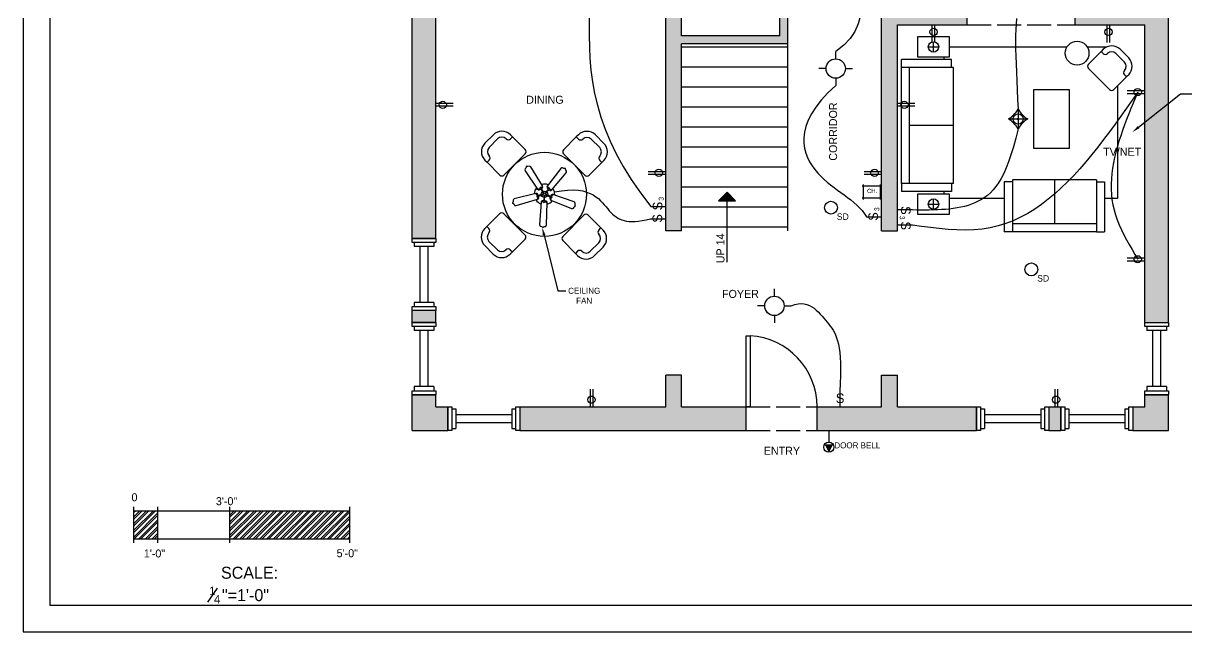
# Model space of a CAD drawing. Extents: x 4717 to 7702, y 2182 to 2878.
# Drawn here: x 6784 to 7365, y 2182 to 2486 of the extents above; entities that cross this region are included whole.
import ezdxf

# ---------------------------------------------------------------- set-up
doc = ezdxf.new("R2010")
doc.units = 0
doc.linetypes.add('ACAD_ISO02W100', pattern=[15, 12, -3])
doc.layers.get('0').update_dxf_attribs({"linetype": 'CONTINUOUS'})
for name, color, linetype in [('APPLIANCE', 252, 'CONTINUOUS'), ('DOOR_AND_WINDOW', 251, 'CONTINUOUS'), ('ELECTRICAL', 251, 'CONTINUOUS'), ('FIXTURE', 252, 'CONTINUOUS'), ('FIXTURES', 251, 'CONTINUOUS'), ('HATCH', 8, 'CONTINUOUS'), ('HIDDEN', 7, 'ACAD_ISO02W100'), ('TEXT', 7, 'CONTINUOUS'), ('TEXT_AND_DIM', 7, 'CONTINUOUS'), ('WALL', 7, 'CONTINUOUS')]:
    doc.layers.add(name, color=color, linetype=linetype)

# ---------------------------------------------------------------- blocks, each defined once
blk = doc.blocks.new('*U83')
at = {"layer": 'HATCH', "color": 9, "linetype": 'CONTINUOUS'}
for points in [[(6978.33, 2378.88), (6978.33, 2641.33), (6990.14, 2378.88)], [(6990.14, 2378.88), (6978.33, 2641.33), (6990.14, 2641.33)], [(6990.14, 2629.52), (6990.14, 2641.33), (6995.49, 2629.52)], [(6995.49, 2629.52), (6990.14, 2641.33), (6995.49, 2641.33)], [(7031.49, 2629.52), (7031.49, 2641.33), (7032.14, 2629.52)], [(7032.14, 2629.52), (7031.49, 2641.33), (7032.14, 2641.33)], [(7032.14, 2629.52), (7032.14, 2641.33), (7037.49, 2629.52)], [(7037.49, 2629.52), (7032.14, 2641.33), (7037.49, 2641.33)], [(7073.49, 2629.52), (7073.49, 2641.33), (7105.1, 2629.52)], [(7105.1, 2629.52), (7073.49, 2641.33), (7105.1, 2641.33)], [(7105.1, 2580.96), (7105.1, 2641.33), (7112.98, 2580.96)], [(7112.98, 2580.96), (7105.1, 2641.33), (7112.98, 2641.33)], [(7112.98, 2629.52), (7112.98, 2641.33), (7145.26, 2629.52)], [(7145.26, 2629.52), (7112.98, 2641.33), (7145.26, 2641.33)], [(7145.26, 2629.52), (7145.26, 2641.33), (7153.55, 2629.52)], [(7153.55, 2629.52), (7145.26, 2641.33), (7153.55, 2641.33)], [(7188.98, 2629.52), (7188.98, 2641.33), (7212.98, 2629.52)], [(7212.98, 2629.52), (7188.98, 2641.33), (7212.98, 2641.33)], [(7212.98, 2612.82), (7212.98, 2641.33), (7220.85, 2612.82)], [(7220.85, 2612.82), (7212.98, 2641.33), (7220.85, 2641.33)], [(7220.85, 2629.52), (7220.85, 2641.33), (7243.66, 2629.52)], [(7243.66, 2629.52), (7220.85, 2641.33), (7243.66, 2641.33)], [(7279.66, 2629.52), (7279.66, 2641.33), (7285.66, 2629.52)], [(7285.66, 2629.52), (7279.66, 2641.33), (7285.66, 2641.33)], [(7321.66, 2629.52), (7321.66, 2641.33), (7338.47, 2629.52)], [(7338.47, 2629.52), (7321.66, 2641.33), (7338.47, 2641.33)], [(7338.47, 2629.52), (7338.47, 2641.33), (7344.47, 2629.52)], [(7344.47, 2629.52), (7338.47, 2641.33), (7344.47, 2641.33)], [(7344.47, 2606.71), (7344.47, 2641.33), (7356.29, 2606.71)], [(7356.29, 2606.71), (7344.47, 2641.33), (7356.29, 2641.33)], [(7344.47, 2564.71), (7344.47, 2570.71), (7356.29, 2564.71)], [(7356.29, 2564.71), (7344.47, 2570.71), (7356.29, 2570.71)], [(7212.98, 2382.67), (7212.98, 2558.82), (7220.85, 2382.67)], [(7220.85, 2382.67), (7212.98, 2558.82), (7220.85, 2558.82)], [(7105.1, 2382.67), (7105.1, 2549.47), (7112.98, 2382.67)], [(7112.98, 2382.67), (7105.1, 2549.47), (7112.98, 2549.47)], [(7112.98, 2541.47), (7112.98, 2545.47), (7145.26, 2541.47)], [(7145.26, 2541.47), (7112.98, 2545.47), (7145.26, 2545.47)], [(7145.26, 2541.47), (7145.26, 2545.47), (7153.55, 2541.47)], [(7153.55, 2541.47), (7145.26, 2545.47), (7153.55, 2545.47)], [(7153.55, 2541.47), (7153.55, 2545.47), (7162.13, 2541.47)], [(7162.13, 2541.47), (7153.55, 2545.47), (7162.13, 2545.47)], [(7162.13, 2537.47), (7162.13, 2545.47), (7166.13, 2537.47)], [(7166.13, 2537.47), (7162.13, 2545.47), (7166.13, 2545.47)], [(7344.47, 2336.88), (7344.47, 2528.71), (7356.29, 2336.88)], [(7356.29, 2336.88), (7344.47, 2528.71), (7356.29, 2528.71)], [(7162.13, 2476.18), (7162.13, 2505.97), (7166.13, 2476.18)], [(7166.13, 2476.18), (7162.13, 2505.97), (7166.13, 2505.97)], [(7220.85, 2485.54), (7220.85, 2493.42), (7243.66, 2485.54)], [(7243.66, 2485.54), (7220.85, 2493.42), (7243.66, 2493.42)], [(7243.66, 2485.54), (7243.66, 2493.42), (7255.7, 2485.54)], [(7255.7, 2485.54), (7243.66, 2493.42), (7255.7, 2493.42)], [(7309.63, 2485.54), (7309.63, 2493.42), (7321.66, 2485.54)], [(7321.66, 2485.54), (7309.63, 2493.42), (7321.66, 2493.42)], [(7321.66, 2485.54), (7321.66, 2493.42), (7338.47, 2485.54)], [(7338.47, 2485.54), (7321.66, 2493.42), (7338.47, 2493.42)], [(7338.47, 2485.54), (7338.47, 2493.42), (7344.47, 2485.54)], [(7344.47, 2485.54), (7338.47, 2493.42), (7344.47, 2493.42)], [(7112.98, 2476.18), (7112.98, 2480.18), (7145.26, 2476.18)], [(7145.26, 2476.18), (7112.98, 2480.18), (7145.26, 2480.18)], [(7145.26, 2476.18), (7145.26, 2480.18), (7153.55, 2476.18)], [(7153.55, 2476.18), (7145.26, 2480.18), (7153.55, 2480.18)], [(7153.55, 2476.18), (7153.55, 2480.18), (7162.13, 2476.18)], [(7162.13, 2476.18), (7153.55, 2480.18), (7162.13, 2480.18)], [(6978.33, 2336.88), (6978.33, 2342.88), (6990.14, 2336.88)], [(6990.14, 2336.88), (6978.33, 2342.88), (6990.14, 2342.88)], [(7105.1, 2283.07), (7105.1, 2310.63), (7112.98, 2283.07)], [(7112.98, 2283.07), (7105.1, 2310.63), (7112.98, 2310.63)], [(7212.98, 2283.07), (7212.98, 2310.63), (7220.85, 2283.07)], [(7220.85, 2283.07), (7212.98, 2310.63), (7220.85, 2310.63)], [(6978.33, 2283.07), (6978.33, 2300.88), (6990.14, 2283.07)], [(6990.14, 2283.07), (6978.33, 2300.88), (6990.14, 2300.88)], [(7344.47, 2283.07), (7344.47, 2300.88), (7356.29, 2283.07)], [(7356.29, 2283.07), (7344.47, 2300.88), (7356.29, 2300.88)], [(6990.14, 2283.07), (6990.14, 2294.88), (6995.49, 2283.07)], [(6995.49, 2283.07), (6990.14, 2294.88), (6995.49, 2294.88)], [(6995.49, 2283.07), (6995.49, 2294.88), (6996.14, 2283.07)], [(6996.14, 2283.07), (6995.49, 2294.88), (6996.14, 2294.88)], [(7032.14, 2283.07), (7032.14, 2294.88), (7037.49, 2283.07)], [(7037.49, 2283.07), (7032.14, 2294.88), (7037.49, 2294.88)], [(7037.49, 2283.07), (7037.49, 2294.88), (7073.49, 2283.07)], [(7073.49, 2283.07), (7037.49, 2294.88), (7073.49, 2294.88)], [(7073.49, 2283.07), (7073.49, 2294.88), (7105.1, 2283.07)], [(7105.1, 2283.07), (7073.49, 2294.88), (7105.1, 2294.88)], [(7112.98, 2283.07), (7112.98, 2294.88), (7145.26, 2283.07)], [(7145.26, 2283.07), (7112.98, 2294.88), (7145.26, 2294.88)], [(7180.7, 2283.07), (7180.7, 2294.88), (7188.98, 2283.07)], [(7188.98, 2283.07), (7180.7, 2294.88), (7188.98, 2294.88)], [(7188.98, 2283.07), (7188.98, 2294.88), (7212.98, 2283.07)], [(7212.98, 2283.07), (7188.98, 2294.88), (7212.98, 2294.88)], [(7220.85, 2283.07), (7220.85, 2294.88), (7243.66, 2283.07)], [(7243.66, 2283.07), (7220.85, 2294.88), (7243.66, 2294.88)], [(7243.66, 2283.07), (7243.66, 2294.88), (7255.7, 2283.07)], [(7255.7, 2283.07), (7243.66, 2294.88), (7255.7, 2294.88)], [(7255.7, 2283.07), (7255.7, 2294.88), (7260.47, 2283.07)], [(7260.47, 2283.07), (7255.7, 2294.88), (7260.47, 2294.88)], [(7296.47, 2283.07), (7296.47, 2294.88), (7302.47, 2283.07)], [(7302.47, 2283.07), (7296.47, 2294.88), (7302.47, 2294.88)], [(7338.47, 2283.07), (7338.47, 2294.88), (7344.47, 2283.07)], [(7344.47, 2283.07), (7338.47, 2294.88), (7344.47, 2294.88)]]:
    blk.add_solid(points, dxfattribs=at)
blk = doc.blocks.new('*X88')
at = {"layer": 'HATCH', "linetype": 'CONTINUOUS'}
for p, q in [((6839.26, 2239.89), (6842.27, 2242.91)), ((6839.26, 2236.52), (6845.64, 2242.91)), ((6839.26, 2233.15), (6849.01, 2242.91)), ((6839.26, 2242.13), (6840.03, 2242.91)), ((6839.26, 2238.77), (6843.4, 2242.91)), ((6839.26, 2235.4), (6846.77, 2242.91)), ((6839.26, 2232.03), (6850.13, 2242.91)), ((6839.26, 2229.79), (6851.26, 2241.79)), ((6839.44, 2228.84), (6851.26, 2240.66)), ((6887.26, 2240.74), (6889.42, 2242.91)), ((6887.26, 2237.37), (6892.79, 2242.91)), ((6887.26, 2234.01), (6896.16, 2242.91)), ((6887.26, 2230.64), (6899.52, 2242.91)), ((6887.26, 2239.62), (6890.54, 2242.91)), ((6887.26, 2236.25), (6893.91, 2242.91)), ((6887.26, 2232.88), (6897.28, 2242.91)), ((6887.26, 2229.52), (6900.65, 2242.91)), ((6888.83, 2228.84), (6902.89, 2242.91)), ((6889.95, 2228.84), (6904.01, 2242.91)), ((6892.2, 2228.84), (6906.26, 2242.91)), ((6893.32, 2228.84), (6907.38, 2242.91)), ((6895.56, 2228.84), (6909.63, 2242.91)), ((6896.69, 2228.84), (6910.75, 2242.91)), ((6898.93, 2228.84), (6912.99, 2242.91)), ((6900.05, 2228.84), (6914.12, 2242.91)), ((6902.3, 2228.84), (6916.36, 2242.91)), ((6903.42, 2228.84), (6917.48, 2242.91)), ((6905.67, 2228.84), (6919.73, 2242.91)), ((6906.79, 2228.84), (6920.85, 2242.91)), ((6909.03, 2228.84), (6923.1, 2242.91)), ((6910.16, 2228.84), (6924.22, 2242.91)), ((6912.4, 2228.84), (6926.46, 2242.91)), ((6913.52, 2228.84), (6927.59, 2242.91)), ((6915.77, 2228.84), (6929.83, 2242.91)), ((6916.89, 2228.84), (6930.95, 2242.91)), ((6919.14, 2228.84), (6933.2, 2242.91)), ((6920.26, 2228.84), (6934.32, 2242.91)), ((6922.5, 2228.84), (6936.57, 2242.91)), ((6923.63, 2228.84), (6937.69, 2242.91)), ((6925.87, 2228.84), (6939.94, 2242.91)), ((6926.99, 2228.84), (6941.06, 2242.91)), ((6929.24, 2228.84), (6943.3, 2242.91)), ((6930.36, 2228.84), (6944.43, 2242.91)), ((6932.61, 2228.84), (6946.67, 2242.91)), ((6933.73, 2228.84), (6947.26, 2242.37)), ((6935.97, 2228.84), (6947.26, 2240.13)), ((6937.1, 2228.84), (6947.26, 2239)), ((6841.68, 2228.84), (6851.26, 2238.42)), ((6842.8, 2228.84), (6851.26, 2237.3)), ((6845.05, 2228.84), (6851.26, 2235.05)), ((6846.17, 2228.84), (6851.26, 2233.93)), ((6939.34, 2228.84), (6947.26, 2236.76)), ((6940.46, 2228.84), (6947.26, 2235.64)), ((6942.71, 2228.84), (6947.26, 2233.39)), ((6848.42, 2228.84), (6851.26, 2231.68)), ((6849.54, 2228.84), (6851.26, 2230.56)), ((6943.83, 2228.84), (6947.26, 2232.27)), ((6946.08, 2228.84), (6947.26, 2230.02)), ((6947.2, 2228.84), (6947.26, 2228.9))]:
    blk.add_line(p, q, dxfattribs=at)
blk = doc.blocks.new('*X89')
at = {"layer": 'TEXT_AND_DIM', "linetype": 'CONTINUOUS'}
blk.add_line((6876.18, 2197.31), (6881, 2204.19), dxfattribs=at)
for s, height, p in [('SCALE:', 6, (6882.8, 2208.95)), ('1', 4.2, (6876.89, 2200.75)), ('"=1\'-0"', 6, (6883.29, 2197.75)), ('4', 4.2, (6879.29, 2196.55))]:
    blk.add_text(s, height=height, dxfattribs=at).set_placement(p)
blk = doc.blocks.new('*U90')
at = {"layer": 'TEXT_AND_DIM', "linetype": 'CONTINUOUS'}
for points in [[(7135.72, 2397.72), (7131.42, 2397.72), (7135.72, 2402.02)], [(7135.72, 2397.72), (7135.72, 2402.02), (7140.02, 2397.72)]]:
    blk.add_solid(points, dxfattribs=at)
blk = doc.blocks.new('*U92')
at = {"layer": 'TEXT', "linetype": 'CONTINUOUS'}
for points in [[(7186.6, 2272.71), (7184.97, 2275.84), (7186.6, 2275.84)], [(7186.6, 2272.71), (7186.6, 2275.84), (7188.22, 2275.84)]]:
    blk.add_solid(points, dxfattribs=at)
blk = doc.blocks.new('*X139')
at = {"layer": 'TEXT_AND_DIM', "linetype": 'CONTINUOUS'}
for s, p in [('ELEVATE OUTLET', (7369.17, 2449.73)), ('4\'-6"', (7382.17, 2444.15))]:
    blk.add_text(s, height=3, dxfattribs=at).set_placement(p)
blk = doc.blocks.new('*X93')
at = {"layer": 'TEXT_AND_DIM', "linetype": 'BYBLOCK'}
for p, q in [((7341.35, 2434.45), (7362.33, 2451.21)), ((7362.33, 2451.21), (7370.33, 2451.21))]:
    blk.add_line(p, q, dxfattribs=at)
at = {"layer": 'TEXT_AND_DIM'}
blk.add_solid([(7341.77, 2433.93), (7338.23, 2431.96), (7340.94, 2434.97)], dxfattribs=at)
blk.add_blockref('*X139', (0, 0), dxfattribs=at)
blk = doc.blocks.new('*X141')
at = {"layer": 'TEXT_AND_DIM', "linetype": 'CONTINUOUS'}
for s, p in [('CEILING', (7056.31, 2351.26)), ('FAN', (7060.31, 2346.26))]:
    blk.add_text(s, height=3, dxfattribs=at).set_placement(p)
blk = doc.blocks.new('*X97')
at = {"layer": 'TEXT_AND_DIM', "linetype": 'BYBLOCK'}
for p, q in [((7044.3, 2380.52), (7051.23, 2352.74)), ((7051.23, 2352.74), (7055.23, 2352.74))]:
    blk.add_line(p, q, dxfattribs=at)
at = {"layer": 'TEXT_AND_DIM'}
blk.add_solid([(7043.66, 2380.36), (7043.34, 2384.41), (7044.95, 2380.69)], dxfattribs=at)
blk.add_blockref('*X141', (0, 0), dxfattribs=at)

msp = doc.modelspace()

# ---------------------------------------------------------------- linework, layer by layer
for p, q in [((6783.991, 2794.246), (6783.991, 2182.491)), ((6797.29, 2780.947), (6797.29, 2195.79)), ((6797.29, 2195.79), (7688.325, 2195.79)), ((6783.991, 2182.491), (7701.624, 2182.491))]:
    msp.add_line(p, q)
at = {"layer": 'APPLIANCE'}
for p, q in [((7190.033, 2468.59), (7190.033, 2472.196)), ((7185.188, 2463.745), (7181.582, 2463.745)), ((7194.878, 2463.745), (7198.485, 2463.745)), ((7190.033, 2458.9), (7190.033, 2455.294)), ((7159.392, 2350.07), (7159.392, 2353.676)), ((7154.547, 2345.225), (7150.941, 2345.225)), ((7164.237, 2345.225), (7167.843, 2345.225)), ((7159.392, 2340.38), (7159.392, 2336.774))]:
    msp.add_line(p, q, dxfattribs=at)
for radius in [2.542, 0.354]:
    msp.add_circle((7281.17, 2438.566), radius, dxfattribs=at)
at = {"layer": 'DOOR_AND_WINDOW'}
for p, q in [((6978.333, 2378.878), (6990.144, 2378.878)), ((6978.333, 2376.878), (6978.333, 2378.878)), ((6990.144, 2378.878), (6990.144, 2376.878)), ((6990.144, 2376.878), (6978.333, 2376.878)), ((6979.333, 2376.878), (6979.333, 2374.878)), ((6989.144, 2374.878), (6979.333, 2374.878)), ((6982.238, 2374.878), (6982.238, 2346.878)), ((6986.238, 2374.878), (6986.238, 2346.878)), ((6989.144, 2376.878), (6989.144, 2374.878)), ((6978.333, 2344.878), (6990.144, 2344.878)), ((6978.333, 2342.878), (6978.333, 2344.878)), ((6979.333, 2346.878), (6979.333, 2344.878)), ((6989.144, 2346.878), (6979.333, 2346.878)), ((6989.144, 2346.878), (6989.144, 2344.878)), ((6990.144, 2344.878), (6990.144, 2342.878)), ((6990.144, 2342.878), (6978.333, 2342.878)), ((6978.333, 2336.878), (6990.144, 2336.878)), ((6978.333, 2334.878), (6978.333, 2336.878)), ((6990.144, 2334.878), (6978.333, 2334.878)), ((6979.333, 2334.878), (6979.333, 2332.878)), ((6989.144, 2332.878), (6979.333, 2332.878)), ((6982.238, 2332.878), (6982.238, 2304.878)), ((6986.238, 2332.878), (6986.238, 2304.878)), ((6989.144, 2334.878), (6989.144, 2332.878)), ((6990.144, 2336.878), (6990.144, 2334.878)), ((7344.475, 2336.878), (7356.286, 2336.878)), ((7344.475, 2334.878), (7344.475, 2336.878)), ((7356.286, 2334.878), (7344.475, 2334.878)), ((7345.475, 2334.878), (7345.475, 2332.878)), ((7355.286, 2332.878), (7345.475, 2332.878)), ((7348.38, 2332.878), (7348.38, 2304.878)), ((7352.38, 2332.878), (7352.38, 2304.878)), ((7355.286, 2334.878), (7355.286, 2332.878)), ((7356.286, 2336.878), (7356.286, 2334.878)), ((7145.262, 2294.878), (7145.262, 2330.311)), ((7145.262, 2330.311), (7147.262, 2330.311)), ((7147.262, 2330.311), (7147.262, 2294.878)), ((6978.333, 2302.878), (6990.144, 2302.878)), ((6978.333, 2300.878), (6978.333, 2302.878)), ((6979.333, 2304.878), (6979.333, 2302.878)), ((6989.144, 2304.878), (6979.333, 2304.878)), ((6989.144, 2304.878), (6989.144, 2302.878)), ((6990.144, 2302.878), (6990.144, 2300.878)), ((7344.475, 2302.878), (7356.286, 2302.878)), ((7344.475, 2300.878), (7344.475, 2302.878)), ((7345.475, 2304.878), (7345.475, 2302.878)), ((7355.286, 2304.878), (7345.475, 2304.878)), ((7355.286, 2304.878), (7355.286, 2302.878)), ((7356.286, 2302.878), (7356.286, 2300.878)), ((6990.144, 2300.878), (6978.333, 2300.878)), ((7356.286, 2300.878), (7344.475, 2300.878)), ((6996.144, 2283.067), (6996.144, 2294.878)), ((6996.144, 2294.878), (6998.144, 2294.878)), ((6998.144, 2294.878), (6998.144, 2283.067)), ((6998.144, 2293.878), (7000.144, 2293.878)), ((7000.144, 2293.878), (7000.144, 2284.067)), ((7028.144, 2293.878), (7030.144, 2293.878)), ((7028.144, 2293.878), (7028.144, 2284.067)), ((7030.144, 2283.067), (7030.144, 2294.878)), ((7030.144, 2294.878), (7032.144, 2294.878)), ((7032.144, 2294.878), (7032.144, 2283.067)), ((7147.262, 2294.878), (7145.262, 2294.878)), ((7260.475, 2283.067), (7260.475, 2294.878)), ((7260.475, 2294.878), (7262.475, 2294.878)), ((7262.475, 2294.878), (7262.475, 2283.067)), ((7262.475, 2293.878), (7264.475, 2293.878)), ((7264.475, 2293.878), (7264.475, 2284.067)), ((7292.475, 2293.878), (7294.475, 2293.878)), ((7292.475, 2293.878), (7292.475, 2284.067)), ((7294.475, 2283.067), (7294.475, 2294.878)), ((7294.475, 2294.878), (7296.475, 2294.878)), ((7296.475, 2294.878), (7296.475, 2283.067)), ((7302.475, 2283.067), (7302.475, 2294.878)), ((7302.475, 2294.878), (7304.475, 2294.878)), ((7304.475, 2294.878), (7304.475, 2283.067)), ((7304.475, 2293.878), (7306.475, 2293.878)), ((7306.475, 2293.878), (7306.475, 2284.067)), ((7334.475, 2293.878), (7336.475, 2293.878)), ((7334.475, 2293.878), (7334.475, 2284.067)), ((7336.475, 2283.067), (7336.475, 2294.878)), ((7336.475, 2294.878), (7338.475, 2294.878)), ((7338.475, 2294.878), (7338.475, 2283.067)), ((7000.144, 2290.973), (7028.144, 2290.973)), ((7000.144, 2286.973), (7028.144, 2286.973)), ((7264.475, 2290.973), (7292.475, 2290.973)), ((7264.475, 2286.973), (7292.475, 2286.973)), ((7306.475, 2290.973), (7334.475, 2290.973)), ((7306.475, 2286.973), (7334.475, 2286.973)), ((6998.144, 2283.067), (6996.144, 2283.067)), ((6998.144, 2284.067), (7000.144, 2284.067)), ((7028.144, 2284.067), (7030.144, 2284.067)), ((7032.144, 2283.067), (7030.144, 2283.067)), ((7262.475, 2283.067), (7260.475, 2283.067)), ((7262.475, 2284.067), (7264.475, 2284.067)), ((7292.475, 2284.067), (7294.475, 2284.067)), ((7296.475, 2283.067), (7294.475, 2283.067)), ((7304.475, 2283.067), (7302.475, 2283.067)), ((7304.475, 2284.067), (7306.475, 2284.067)), ((7334.475, 2284.067), (7336.475, 2284.067)), ((7338.475, 2283.067), (7336.475, 2283.067))]:
    msp.add_line(p, q, dxfattribs=at)
msp.add_arc((7145.155, 2294.834), 35.54, 0.071206, 86.601771, dxfattribs=at)
at = {"layer": 'ELECTRICAL'}
for p, q in [((7281.17, 2443.425), (7281.17, 2433.707)), ((7276.311, 2438.566), (7286.028, 2438.566))]:
    msp.add_line(p, q, dxfattribs=at)
at = {"layer": 'ELECTRICAL', "linetype": 'ACAD_ISO02W100'}
for points in [[(7066.989, 2492.031), (7066.832, 2486.143), (7066.793, 2480.307), (7066.907, 2474.507), (7067.205, 2468.726), (7067.724, 2462.948), (7068.496, 2457.156), (7069.556, 2451.333), (7070.937, 2445.464), (7072.674, 2439.532), (7074.801, 2433.52), (7077.35, 2427.413), (7080.357, 2421.192), (7083.855, 2414.843), (7087.879, 2408.349), (7092.461, 2401.693), (7097.637, 2394.858)], [(7202.224, 2489.817), (7201.24, 2486.016), (7199.598, 2482.327), (7197.23, 2478.776), (7194.065, 2475.391), (7190.033, 2472.196)], [(7280.416, 2488.7), (7280.151, 2486.102), (7279.977, 2483.292), (7279.884, 2480.269), (7279.864, 2477.033), (7279.906, 2473.583), (7280.001, 2469.919), (7280.141, 2466.042), (7280.315, 2461.949), (7280.514, 2457.641), (7280.729, 2453.118), (7280.951, 2448.38), (7281.17, 2443.425)], [(7190.033, 2455.294), (7186.112, 2451.555), (7182.82, 2447.949), (7180.118, 2444.477), (7177.968, 2441.139), (7176.33, 2437.936), (7175.166, 2434.866), (7174.437, 2431.931), (7174.103, 2429.13), (7174.127, 2426.463), (7174.468, 2423.931), (7175.089, 2421.534), (7175.949, 2419.272), (7177.011, 2417.144), (7178.235, 2415.152), (7179.582, 2413.294), (7181.026, 2411.564), (7182.552, 2409.949), (7184.145, 2408.433), (7185.79, 2407.002), (7187.474, 2405.642), (7189.182, 2404.339), (7190.899, 2403.079), (7192.611, 2401.847), (7194.303, 2400.628), (7195.961, 2399.409), (7197.571, 2398.174), (7199.119, 2396.911), (7200.589, 2395.604), (7201.967, 2394.239), (7203.239, 2392.802), (7204.391, 2391.278), (7205.408, 2389.654)], [(7340.974, 2452.033), (7338.158, 2448.002), (7335.336, 2443.983), (7332.506, 2439.988), (7329.663, 2436.031), (7326.801, 2432.123), (7323.918, 2428.276), (7321.008, 2424.503), (7318.068, 2420.816), (7315.092, 2417.228), (7312.076, 2413.751), (7309.016, 2410.396), (7305.907, 2407.178), (7302.746, 2404.106), (7299.527, 2401.195), (7296.246, 2398.456), (7292.899, 2395.902), (7289.481, 2393.545), (7285.988, 2391.397), (7282.416, 2389.47), (7278.759, 2387.777), (7275.014, 2386.331), (7271.177, 2385.143), (7267.242, 2384.226), (7263.206, 2383.591), (7259.072, 2383.227), (7254.853, 2383.103), (7250.56, 2383.183), (7246.206, 2383.433), (7241.803, 2383.82), (7237.364, 2384.309), (7232.899, 2384.866), (7228.423, 2385.457)], [(7340.974, 2452.033), (7339.832, 2449.29), (7338.697, 2446.548), (7337.578, 2443.807), (7336.48, 2441.069), (7335.413, 2438.335), (7334.383, 2435.605), (7333.399, 2432.88), (7332.467, 2430.161), (7331.594, 2427.449), (7330.79, 2424.745), (7330.06, 2422.049), (7329.413, 2419.364), (7328.856, 2416.688), (7328.396, 2414.024), (7328.042, 2411.372), (7327.8, 2408.733), (7327.678, 2406.108), (7327.684, 2403.498), (7327.824, 2400.903), (7328.107, 2398.325), (7328.541, 2395.764), (7329.131, 2393.222), (7329.875, 2390.697), (7330.759, 2388.188), (7331.765, 2385.694), (7332.88, 2383.212), (7334.088, 2380.741), (7335.372, 2378.278), (7336.719, 2375.823), (7338.112, 2373.373), (7339.535, 2370.927), (7340.974, 2368.483)], [(7281.17, 2433.707), (7279.997, 2428.939), (7278.819, 2424.621), (7277.633, 2420.727), (7276.434, 2417.231), (7275.218, 2414.105), (7273.981, 2411.325), (7272.72, 2408.862), (7271.431, 2406.692), (7270.109, 2404.787), (7268.75, 2403.121), (7267.351, 2401.668), (7265.908, 2400.401), (7264.417, 2399.294), (7262.873, 2398.321), (7261.274, 2397.457), (7259.621, 2396.691), (7257.917, 2396.019), (7256.165, 2395.433), (7254.369, 2394.928), (7252.532, 2394.499), (7250.657, 2394.139), (7248.747, 2393.843), (7246.805, 2393.605), (7244.834, 2393.42), (7242.839, 2393.28), (7240.821, 2393.181), (7238.783, 2393.117), (7236.73, 2393.082), (7234.665, 2393.07), (7232.589, 2393.076), (7230.508, 2393.093), (7228.423, 2393.116)], [(7049.447, 2402.115), (7052.934, 2402.708), (7056.067, 2403.029), (7058.871, 2403.103), (7061.37, 2402.954), (7063.591, 2402.609), (7065.559, 2402.09), (7067.3, 2401.422), (7068.838, 2400.631), (7070.199, 2399.74), (7071.408, 2398.775), (7072.491, 2397.759), (7073.474, 2396.718), (7074.381, 2395.676), (7075.238, 2394.658), (7076.068, 2393.684), (7076.884, 2392.762), (7077.698, 2391.896), (7078.522, 2391.09), (7079.367, 2390.35), (7080.244, 2389.68), (7081.165, 2389.083), (7082.143, 2388.566), (7083.187, 2388.131), (7084.311, 2387.784), (7085.525, 2387.529), (7086.841, 2387.371), (7088.272, 2387.314), (7089.827, 2387.362), (7091.519, 2387.521), (7093.36, 2387.793), (7095.361, 2388.185), (7097.534, 2388.701)], [(7167.843, 2345.225), (7169.59, 2345.877), (7171.231, 2346.249), (7172.772, 2346.367), (7174.221, 2346.254), (7175.582, 2345.938), (7176.862, 2345.442), (7178.068, 2344.793), (7179.205, 2344.016), (7180.28, 2343.135), (7181.298, 2342.176), (7182.266, 2341.164), (7183.19, 2340.125), (7184.076, 2339.084), (7184.93, 2338.066), (7185.757, 2337.086), (7186.554, 2336.126), (7187.317, 2335.16), (7188.042, 2334.163), (7188.726, 2333.108), (7189.363, 2331.97), (7189.951, 2330.723), (7190.486, 2329.342), (7190.963, 2327.8), (7191.378, 2326.071), (7191.729, 2324.131), (7192.01, 2321.953), (7192.218, 2319.511), (7192.349, 2316.781), (7192.398, 2313.735), (7192.363, 2310.348), (7192.24, 2306.594), (7192.023, 2302.449)]]:
    msp.add_lwpolyline(points, dxfattribs=at)
at = {"layer": 'ELECTRICAL'}
for centre, start, end in [((7268.964, 2450.771), 301.044772, 328.955228), ((7293.375, 2450.771), 211.044772, 238.955228), ((7268.964, 2426.36), 31.044772, 58.955228), ((7293.375, 2426.36), 121.044772, 148.955228)]:
    msp.add_arc(centre, 14.246, start, end, dxfattribs=at)
at = {"layer": 'FIXTURE', "linetype": 'BYBLOCK'}
for p, q in [((7034.745, 2413.616), (7034.587, 2413.236)), ((7034.587, 2413.236), (7034.766, 2412.685)), ((7035.158, 2414.079), (7034.745, 2413.616)), ((7035.38, 2414.55), (7035.158, 2414.079)), ((7035.41, 2414.888), (7035.38, 2414.55)), ((7035.776, 2414.772), (7035.41, 2414.888)), ((7036.221, 2414.776), (7035.776, 2414.772)), ((7036.857, 2414.983), (7036.221, 2414.776)), ((7037.307, 2414.895), (7036.857, 2414.983)), ((7037.665, 2414.588), (7037.307, 2414.895)), ((7043.547, 2405.145), (7037.665, 2414.588)), ((7052.655, 2413.81), (7045.82, 2404.958)), ((7053.124, 2414.151), (7052.655, 2413.81)), ((7053.534, 2414.118), (7053.124, 2414.151)), ((7054.102, 2413.868), (7053.534, 2414.118)), ((7054.618, 2413.803), (7054.102, 2413.868)), ((7054.95, 2413.878), (7054.618, 2413.803)), ((7054.953, 2413.494), (7054.95, 2413.878)), ((7055.093, 2413.073), (7054.953, 2413.494)), ((7034.766, 2412.685), (7041.073, 2403.449)), ((7048.197, 2403.129), (7055.361, 2411.641)), ((7055.486, 2412.532), (7055.093, 2413.073)), ((7055.361, 2411.641), (7055.542, 2412.076)), ((7055.542, 2412.076), (7055.486, 2412.532)), ((7041.073, 2403.449), (7041.452, 2403.15)), ((7041.26, 2403.656), (7041.212, 2403.576)), ((7041.212, 2403.576), (7041.439, 2403.328)), ((7041.546, 2403.593), (7041.26, 2403.656)), ((7041.439, 2403.328), (7041.809, 2403.32)), ((7041.452, 2403.15), (7041.832, 2403.133)), ((7041.928, 2403.661), (7041.546, 2403.593)), ((7041.809, 2403.32), (7042.592, 2403.593)), ((7041.832, 2403.133), (7042.653, 2403.493)), ((7042.128, 2403.919), (7041.928, 2403.661)), ((7042.292, 2404.349), (7042.128, 2403.919)), ((7042.796, 2404.293), (7042.292, 2404.349)), ((7042.592, 2403.593), (7042.622, 2403.529)), ((7042.653, 2403.493), (7043.978, 2401.437)), ((7043.117, 2404.406), (7042.796, 2404.293)), ((7042.867, 2403.765), (7043.404, 2404.315)), ((7042.902, 2403.712), (7042.867, 2403.765)), ((7042.922, 2403.675), (7043.511, 2404.171)), ((7044.261, 2401.646), (7042.922, 2403.675)), ((7043.283, 2404.744), (7043.117, 2404.406)), ((7043.329, 2405.026), (7043.283, 2404.744)), ((7043.439, 2404.997), (7043.329, 2405.026)), ((7043.404, 2404.315), (7043.555, 2404.668)), ((7043.555, 2404.668), (7043.439, 2404.997)), ((7043.511, 2404.171), (7043.712, 2404.565)), ((7043.712, 2404.565), (7043.547, 2405.145)), ((7043.978, 2401.437), (7044.261, 2401.646)), ((7046.351, 2403.469), (7044.804, 2401.573)), ((7044.804, 2401.573), (7045.091, 2401.368)), ((7045.091, 2401.368), (7046.606, 2403.269)), ((7045.82, 2404.958), (7045.653, 2404.505)), ((7045.653, 2404.505), (7045.754, 2404.138)), ((7045.754, 2404.138), (7046.351, 2403.469)), ((7045.984, 2404.865), (7045.819, 2404.572)), ((7045.819, 2404.572), (7045.925, 2404.218)), ((7045.925, 2404.218), (7046.426, 2403.557)), ((7046.074, 2404.844), (7045.984, 2404.865)), ((7046.103, 2404.552), (7046.074, 2404.844)), ((7046.286, 2404.211), (7046.103, 2404.552)), ((7046.594, 2404.099), (7046.286, 2404.211)), ((7046.426, 2403.557), (7046.375, 2403.509)), ((7047.053, 2404.077), (7046.594, 2404.099)), ((7046.606, 2403.269), (7047.26, 2402.862)), ((7046.635, 2403.299), (7046.675, 2403.349)), ((7046.675, 2403.349), (7047.364, 2403.009)), ((7047.155, 2403.58), (7047.053, 2404.077)), ((7047.362, 2403.309), (7047.155, 2403.58)), ((7047.26, 2402.862), (7047.697, 2402.793)), ((7047.735, 2403.257), (7047.362, 2403.309)), ((7047.364, 2403.009), (7047.746, 2402.974)), ((7047.697, 2402.793), (7048.197, 2403.129)), ((7048.017, 2403.3), (7047.735, 2403.257)), ((7047.746, 2402.974), (7048.024, 2403.186)), ((7048.024, 2403.186), (7048.017, 2403.3)), ((7028.635, 2396.93), (7028.412, 2396.618)), ((7028.412, 2396.618), (7028.724, 2396.484)), ((7028.769, 2397.353), (7028.635, 2396.93)), ((7028.724, 2396.484), (7029.104, 2396.127)), ((7028.992, 2398.424), (7028.769, 2398.022)), ((7028.769, 2398.022), (7028.769, 2397.353)), ((7029.394, 2398.669), (7028.992, 2398.424)), ((7029.104, 2396.127), (7029.416, 2395.592)), ((7040.193, 2401.345), (7029.394, 2398.669)), ((7030.308, 2395.324), (7041.041, 2398.468)), ((7040.795, 2401.323), (7040.193, 2401.345)), ((7040.3, 2401.197), (7040.238, 2401.101)), ((7040.238, 2401.101), (7040.492, 2400.97)), ((7040.649, 2401.205), (7040.3, 2401.197)), ((7040.492, 2400.97), (7040.762, 2400.708)), ((7040.771, 2400.368), (7040.562, 2399.905)), ((7040.562, 2399.905), (7040.92, 2399.617)), ((7040.937, 2400.952), (7040.649, 2401.205)), ((7040.762, 2400.708), (7040.771, 2400.368)), ((7041.108, 2401.01), (7040.795, 2401.323)), ((7041.051, 2398.962), (7040.902, 2398.709)), ((7040.902, 2398.709), (7040.963, 2398.64)), ((7040.92, 2399.617), (7041.103, 2399.346)), ((7041.295, 2400.272), (7040.937, 2400.952)), ((7040.963, 2398.64), (7041.269, 2398.779)), ((7041.041, 2398.468), (7041.442, 2398.736)), ((7041.103, 2399.346), (7041.051, 2398.962)), ((7041.398, 2400.297), (7041.108, 2401.01)), ((7041.269, 2398.779), (7041.391, 2399.128)), ((7041.356, 2400.289), (7041.295, 2400.272)), ((7041.374, 2399.957), (7041.444, 2399.966)), ((7041.391, 2399.128), (7041.374, 2399.957)), ((7043.741, 2400.943), (7041.398, 2400.297)), ((7041.442, 2398.736), (7041.576, 2399.093)), ((7041.487, 2399.985), (7043.852, 2400.609)), ((7041.576, 2399.093), (7041.487, 2399.985)), ((7042.77, 2396.981), (7041.978, 2385.883)), ((7042.978, 2397.547), (7042.77, 2396.981)), ((7043.044, 2397.371), (7042.944, 2397.036)), ((7042.944, 2397.036), (7043.016, 2396.949)), ((7043.371, 2397.747), (7042.978, 2397.547)), ((7043.016, 2396.949), (7043.219, 2397.149)), ((7043.373, 2397.567), (7043.044, 2397.371)), ((7043.219, 2397.149), (7043.552, 2397.326)), ((7044.139, 2397.803), (7043.371, 2397.747)), ((7044.132, 2397.697), (7043.373, 2397.567)), ((7043.552, 2397.326), (7043.878, 2397.229)), ((7043.852, 2400.609), (7043.741, 2400.943)), ((7043.878, 2397.229), (7044.253, 2396.887)), ((7044.134, 2397.761), (7044.132, 2397.697)), ((7044.248, 2400.231), (7044.139, 2397.803)), ((7044.601, 2400.234), (7044.248, 2400.231)), ((7044.253, 2396.887), (7044.638, 2397.138)), ((7044.455, 2397.675), (7044.468, 2397.744)), ((7045.249, 2397.435), (7044.455, 2397.675)), ((7044.464, 2397.791), (7044.601, 2400.234)), ((7045.34, 2397.6), (7044.464, 2397.791)), ((7044.638, 2397.138), (7044.952, 2397.229)), ((7044.952, 2397.229), (7045.301, 2397.06)), ((7045.189, 2400.83), (7045.083, 2400.493)), ((7045.083, 2400.493), (7047.358, 2399.639)), ((7047.47, 2399.944), (7045.189, 2400.83)), ((7045.543, 2397.211), (7045.249, 2397.435)), ((7045.301, 2397.06), (7045.496, 2396.841)), ((7045.638, 2397.363), (7045.34, 2397.6)), ((7045.442, 2385.72), (7045.768, 2396.898)), ((7045.496, 2396.841), (7045.581, 2396.878)), ((7045.581, 2396.878), (7045.543, 2397.211)), ((7045.768, 2396.898), (7045.638, 2397.363)), ((7047.358, 2399.639), (7047.174, 2398.892)), ((7047.174, 2398.892), (7047.243, 2398.455)), ((7047.243, 2398.455), (7047.717, 2398.083)), ((7047.456, 2399.6), (7047.346, 2398.838)), ((7047.346, 2398.838), (7047.43, 2398.464)), ((7047.396, 2399.621), (7047.456, 2399.6)), ((7047.43, 2398.464), (7047.718, 2398.266)), ((7047.922, 2400.719), (7047.47, 2399.944)), ((7047.577, 2399.9), (7047.516, 2399.934)), ((7048.05, 2400.581), (7047.577, 2399.9)), ((7047.631, 2398.933), (7047.824, 2399.214)), ((7047.696, 2398.562), (7047.631, 2398.933)), ((7047.824, 2398.308), (7047.696, 2398.562)), ((7047.717, 2398.083), (7058.027, 2393.901)), ((7047.718, 2398.266), (7047.824, 2398.308)), ((7047.824, 2399.214), (7048.265, 2399.465)), ((7048.24, 2400.928), (7047.922, 2400.719)), ((7048.355, 2400.791), (7048.05, 2400.581)), ((7048.145, 2399.908), (7048.155, 2400.235)), ((7048.265, 2399.465), (7048.145, 2399.908)), ((7048.155, 2400.235), (7048.423, 2400.515)), ((7048.722, 2400.909), (7048.24, 2400.928)), ((7048.684, 2400.725), (7048.355, 2400.791)), ((7048.423, 2400.515), (7048.692, 2400.632)), ((7048.692, 2400.632), (7048.684, 2400.725)), ((7059.253, 2397.144), (7048.722, 2400.909)), ((7059.722, 2396.803), (7059.253, 2397.144)), ((7059.817, 2396.403), (7059.722, 2396.803)), ((7059.756, 2395.787), (7059.817, 2396.403)), ((7059.853, 2395.275), (7059.756, 2395.787)), ((7029.416, 2395.592), (7029.728, 2395.324)), ((7029.728, 2395.324), (7030.308, 2395.324)), ((7058.027, 2393.901), (7058.496, 2393.863)), ((7058.496, 2393.863), (7058.912, 2394.056)), ((7058.912, 2394.056), (7059.305, 2394.598)), ((7059.305, 2394.598), (7059.663, 2394.862)), ((7059.663, 2394.862), (7060.027, 2394.983)), ((7060.027, 2394.983), (7059.853, 2395.275)), ((7041.978, 2385.883), (7042.087, 2385.425)), ((7042.087, 2385.425), (7042.4, 2385.089)), ((7042.4, 2385.089), (7043.036, 2384.882)), ((7043.036, 2384.882), (7043.398, 2384.624)), ((7043.398, 2384.624), (7043.626, 2384.316)), ((7043.626, 2384.316), (7043.849, 2384.571)), ((7043.849, 2384.571), (7044.306, 2384.822)), ((7044.306, 2384.822), (7044.911, 2384.953)), ((7044.911, 2384.953), (7045.262, 2385.168)), ((7045.262, 2385.168), (7045.442, 2385.72))]:
    msp.add_line(p, q, dxfattribs=at)
for radius in [1.594, 0.637]:
    msp.add_circle((7044.485, 2400.936), radius, dxfattribs=at)
for start, end in [(141.824903, 175.764979), (69.824903, 103.764979), (357.824903, 31.764979), (213.824903, 247.764979), (285.824903, 319.764979)]:
    msp.add_arc((7044.485, 2400.936), 5.1, start, end, dxfattribs=at)
at = {"layer": 'FIXTURES'}
for p, q in [((7238.898, 2471.949), (7238.898, 2477.128)), ((7236.309, 2474.538), (7241.487, 2474.538)), ((7246.771, 2474.538), (7305.613, 2474.538)), ((7315.746, 2474.538), (7325.386, 2474.538)), ((7316.3, 2465.94), (7322.664, 2472.304)), ((7323.725, 2473.364), (7322.664, 2472.304)), ((7323.725, 2471.243), (7322.664, 2472.304)), ((7332.21, 2473.364), (7336.453, 2469.122)), ((7222.88, 2464.329), (7222.88, 2468.329)), ((7247.88, 2468.329), (7222.88, 2468.329)), ((7244.296, 2468.329), (7244.296, 2469.368)), ((7247.88, 2464.329), (7247.88, 2468.329)), ((7325.846, 2471.243), (7325.846, 2471.243)), ((7330.089, 2471.243), (7334.331, 2467)), ((7222.88, 2406.329), (7222.88, 2464.329)), ((7248.88, 2464.329), (7222.88, 2464.329)), ((7226.88, 2406.329), (7226.88, 2464.329)), ((7248.88, 2406.329), (7248.88, 2464.329)), ((7316.3, 2463.818), (7326.907, 2453.212)), ((7334.331, 2462.758), (7334.331, 2462.758)), ((7334.331, 2460.636), (7335.392, 2459.576)), ((7336.453, 2460.636), (7335.392, 2459.576)), ((7335.392, 2459.576), (7329.028, 2453.212)), ((7330.932, 2455.116), (7330.932, 2398.857)), ((7014.695, 2426.483), (7018.938, 2430.726)), ((7027.423, 2430.726), (7028.484, 2429.665)), ((7061.457, 2430.636), (7060.396, 2429.576)), ((7069.942, 2430.636), (7074.185, 2426.394)), ((7248.88, 2435.329), (7226.88, 2435.329)), ((7016.817, 2424.362), (7021.059, 2428.605)), ((7025.302, 2428.605), (7025.302, 2428.605)), ((7027.423, 2428.605), (7028.484, 2429.665)), ((7028.484, 2429.665), (7034.848, 2423.301)), ((7054.032, 2423.212), (7060.396, 2429.576)), ((7061.457, 2428.515), (7060.396, 2429.576)), ((7063.578, 2428.515), (7063.578, 2428.515)), ((7067.821, 2428.515), (7072.063, 2424.272)), ((7016.817, 2420.119), (7016.817, 2420.119)), ((7024.241, 2410.573), (7034.848, 2421.18)), ((7054.032, 2421.09), (7064.639, 2410.484)), ((7072.063, 2420.03), (7072.063, 2420.03)), ((7014.695, 2417.998), (7015.756, 2416.937)), ((7016.817, 2417.998), (7015.756, 2416.937)), ((7022.12, 2410.573), (7015.756, 2416.937)), ((7073.124, 2416.848), (7066.76, 2410.484)), ((7072.063, 2417.908), (7073.124, 2416.848)), ((7074.185, 2417.908), (7073.124, 2416.848)), ((7320.304, 2408.162), (7278.304, 2408.162)), ((7278.304, 2408.162), (7278.304, 2382.162)), ((7299.304, 2408.162), (7299.304, 2386.162)), ((7320.304, 2408.162), (7320.304, 2386.162)), ((7320.304, 2408.162), (7320.304, 2382.162)), ((7222.88, 2406.329), (7222.88, 2402.329)), ((7248.88, 2406.329), (7222.88, 2406.329)), ((7247.88, 2402.329), (7222.88, 2402.329)), ((7248.88, 2406.329), (7226.88, 2406.329)), ((7244.296, 2401.238), (7244.296, 2402.329)), ((7247.88, 2406.329), (7247.88, 2402.329)), ((7278.304, 2407.162), (7274.304, 2407.162)), ((7274.304, 2407.162), (7274.304, 2382.162)), ((7320.304, 2407.162), (7324.304, 2407.162)), ((7324.304, 2407.162), (7324.304, 2382.162)), ((7236.309, 2396.068), (7241.487, 2396.068)), ((7238.898, 2393.479), (7238.898, 2398.657)), ((7274.304, 2398.857), (7246.771, 2398.857)), ((7330.932, 2398.857), (7324.304, 2398.857)), ((7015.687, 2384.867), (7022.051, 2391.231)), ((7034.779, 2380.624), (7024.173, 2391.231)), ((7014.627, 2383.806), (7015.687, 2384.867)), ((7016.748, 2383.806), (7015.687, 2384.867)), ((7320.304, 2386.162), (7278.304, 2386.162)), ((7016.748, 2381.685), (7016.748, 2381.685)), ((7034.779, 2378.503), (7028.415, 2372.139)), ((7278.304, 2382.162), (7274.304, 2382.162)), ((7320.304, 2382.162), (7278.304, 2382.162)), ((7320.304, 2382.162), (7324.304, 2382.162)), ((7018.869, 2371.078), (7014.627, 2375.321)), ((7020.991, 2373.2), (7016.748, 2377.442)), ((7025.233, 2373.2), (7025.233, 2373.2)), ((7027.355, 2373.2), (7028.415, 2372.139)), ((7027.355, 2371.078), (7028.415, 2372.139))]:
    msp.add_line(p, q, dxfattribs=at)
at = {"layer": 'FIXTURES', "linetype": 'CONTINUOUS'}
for p, q in [((7064.212, 2390.53), (7053.606, 2379.923)), ((7066.334, 2390.53), (7072.698, 2384.166)), ((7071.637, 2383.105), (7072.698, 2384.166)), ((7073.758, 2383.105), (7072.698, 2384.166)), ((7071.637, 2380.984), (7071.637, 2380.984)), ((7059.97, 2371.438), (7053.606, 2377.802)), ((7061.03, 2372.499), (7059.97, 2371.438)), ((7063.152, 2372.499), (7063.152, 2372.499)), ((7071.637, 2376.741), (7067.394, 2372.499)), ((7073.758, 2374.62), (7069.516, 2370.377)), ((7061.03, 2370.377), (7059.97, 2371.438))]:
    msp.add_line(p, q, dxfattribs=at)
at = {"layer": 'FIXTURES'}
for points in [[(7231.025, 2469.368), (7231.025, 2479.708), (7246.771, 2479.708), (7246.771, 2469.368)], [(7289.043, 2423.776), (7289.043, 2453.355), (7306.656, 2453.355), (7306.656, 2423.776)], [(7231.025, 2390.898), (7231.025, 2401.238), (7246.771, 2401.238), (7246.771, 2390.898)]]:
    msp.add_lwpolyline(points, close=True, dxfattribs=at)
for centre, radius in [((7238.898, 2474.538), 2.589), ((7310.68, 2471.441), 5.938), ((7044.485, 2400.936), 21), ((7238.898, 2396.068), 2.589)]:
    msp.add_circle(centre, radius, dxfattribs=at)
for centre, radius, start, end in [((7327.967, 2469.122), 6, 45, 135), ((7327.967, 2469.122), 3, 45, 135), ((7317.361, 2464.879), 1.5, 135, 225), ((7324.785, 2472.304), 1.5, 225, 315), ((7332.21, 2464.879), 3, 315, 45), ((7332.21, 2464.879), 6, 315, 45), ((7335.392, 2461.697), 1.5, 135, 225), ((7327.967, 2454.272), 1.5, 225, 315), ((7023.181, 2426.483), 6, 45, 135), ((7065.699, 2426.394), 6, 45, 135), ((7018.938, 2422.241), 6, 135, 225), ((7023.181, 2426.483), 3, 45, 135), ((7026.363, 2429.665), 1.5, 225, 315), ((7062.517, 2429.576), 1.5, 225, 315), ((7065.699, 2426.394), 3, 45, 135), ((7069.942, 2422.151), 6, 315, 45), ((7018.938, 2422.241), 3, 135, 225), ((7015.756, 2419.059), 1.5, 315, 45), ((7033.787, 2422.241), 1.5, 315, 45), ((7055.093, 2422.151), 1.5, 135, 225), ((7073.124, 2418.969), 1.5, 135, 225), ((7069.942, 2422.151), 3, 315, 45), ((7023.181, 2411.634), 1.5, 225, 315), ((7065.699, 2411.544), 1.5, 225, 315), ((7023.112, 2390.17), 1.5, 45, 135), ((7018.869, 2379.564), 6, 135, 225), ((7018.869, 2379.564), 3, 135, 225), ((7015.687, 2382.746), 1.5, 315, 45), ((7033.719, 2379.564), 1.5, 315, 45), ((7023.112, 2375.321), 3, 225, 315), ((7026.294, 2372.139), 1.5, 45, 135), ((7023.112, 2375.321), 6, 225, 315)]:
    msp.add_arc(centre, radius, start, end, dxfattribs=at)
at = {"layer": 'FIXTURES', "linetype": 'CONTINUOUS'}
for centre, radius, start, end in [((7065.273, 2389.469), 1.5, 45, 135), ((7054.666, 2378.863), 1.5, 135, 225), ((7072.698, 2382.045), 1.5, 135, 225), ((7069.516, 2378.863), 3, 315, 45), ((7069.516, 2378.863), 6, 315, 45), ((7062.091, 2371.438), 1.5, 45, 135), ((7065.273, 2374.62), 3, 225, 315), ((7065.273, 2374.62), 6, 225, 315)]:
    msp.add_arc(centre, radius, start, end, dxfattribs=at)
at = {"layer": 'FIXTURES'}
msp.add_point((7040.092, 2403.403), dxfattribs=at)
at = {"layer": 'HIDDEN'}
for p, q in [((7255.695, 2485.543), (7309.632, 2485.543)), ((7145.262, 2294.878), (7180.695, 2294.878)), ((7145.262, 2283.067), (7180.695, 2283.067))]:
    msp.add_line(p, q, dxfattribs=at)
at = {"layer": 'TEXT'}
for p, q in [((7238.274, 2476.8), (7238.274, 2485.543)), ((7239.637, 2476.8), (7239.637, 2485.543)), ((7325.691, 2476.8), (7325.691, 2485.543)), ((7327.053, 2476.8), (7327.053, 2485.543)), ((7335.732, 2452.714), (7344.475, 2452.714)), ((7335.732, 2451.352), (7344.475, 2451.352)), ((6998.886, 2446.277), (6990.144, 2446.277)), ((6998.886, 2444.915), (6990.144, 2444.915)), ((7229.595, 2446.277), (7220.853, 2446.277)), ((7229.595, 2444.915), (7220.853, 2444.915)), ((7096.362, 2412.321), (7105.105, 2412.321)), ((7096.362, 2410.958), (7105.105, 2410.958)), ((7204.236, 2412.321), (7212.979, 2412.321)), ((7204.236, 2410.958), (7212.979, 2410.958)), ((7203.308, 2405.194), (7212.918, 2405.194)), ((7203.914, 2398.386), (7203.914, 2405.8)), ((7212.312, 2405.8), (7212.312, 2398.386)), ((7212.918, 2398.991), (7203.308, 2398.991)), ((7097.637, 2394.858), (7105.207, 2394.858)), ((7228.423, 2393.116), (7220.853, 2393.116)), ((7097.534, 2388.701), (7105.105, 2388.701)), ((7205.408, 2389.654), (7212.979, 2389.654)), ((7228.423, 2385.457), (7220.853, 2385.457)), ((7335.732, 2369.164), (7344.475, 2369.164)), ((7335.732, 2367.802), (7344.475, 2367.802)), ((7067.262, 2303.621), (7067.262, 2294.878)), ((7068.624, 2303.621), (7068.624, 2294.878)), ((7299.475, 2303.621), (7299.475, 2294.878)), ((7300.837, 2303.621), (7300.837, 2294.878)), ((7192.023, 2302.449), (7192.023, 2294.878)), ((7186.596, 2283.067), (7186.596, 2277.21)), ((7184.974, 2275.841), (7188.217, 2275.841)), ((7184.974, 2275.841), (7186.596, 2272.706)), ((7188.217, 2275.841), (7186.596, 2272.706))]:
    msp.add_line(p, q, dxfattribs=at)
for centre, radius in [((7238.955, 2482.043), 1.817), ((7326.372, 2482.043), 1.817), ((7190.033, 2463.745), 4.845), ((7340.974, 2452.033), 1.817), ((6993.644, 2445.596), 1.817), ((7224.353, 2445.596), 1.817), ((7101.604, 2411.64), 1.817), ((7209.478, 2411.64), 1.817), ((7187.663, 2394.274), 3.23), ((7287.809, 2363.446), 3.23), ((7340.974, 2368.483), 1.817), ((7159.392, 2345.225), 4.845), ((7067.943, 2298.378), 1.817), ((7300.156, 2298.378), 1.817), ((7186.596, 2274.667), 2.544)]:
    msp.add_circle(centre, radius, dxfattribs=at)
at = {"layer": 'TEXT_AND_DIM'}
for p, q in [((7135.717, 2402.018), (7131.416, 2397.718)), ((7135.717, 2402.018), (7140.018, 2397.718)), ((7131.416, 2397.718), (7140.018, 2397.718)), ((7135.717, 2367.138), (7135.717, 2397.718))]:
    msp.add_line(p, q, dxfattribs=at)
at = {"layer": 'WALL'}
for p, q in [((6978.333, 2378.878), (6978.333, 2641.335)), ((6990.144, 2378.878), (6990.144, 2629.524)), ((7212.979, 2382.673), (7212.979, 2558.823)), ((7105.105, 2382.673), (7105.105, 2549.469)), ((7112.979, 2480.177), (7112.979, 2541.469)), ((7356.286, 2336.878), (7356.286, 2528.713)), ((7162.128, 2480.177), (7162.128, 2505.973)), ((7166.128, 2382.673), (7166.128, 2505.973)), ((7255.695, 2485.543), (7255.695, 2493.417)), ((7309.632, 2485.543), (7309.632, 2493.417)), ((7220.853, 2485.543), (7255.695, 2485.543)), ((7220.853, 2382.673), (7220.853, 2485.543)), ((7309.632, 2485.543), (7344.475, 2485.543)), ((7344.475, 2336.878), (7344.475, 2485.543)), ((7162.128, 2480.177), (7112.979, 2480.177)), ((7112.979, 2382.673), (7112.979, 2476.177)), ((7166.128, 2476.177), (7112.979, 2476.177)), ((7112.979, 2474.673), (7166.128, 2474.673)), ((7112.979, 2464.673), (7166.128, 2464.673)), ((7112.979, 2454.673), (7166.128, 2454.673)), ((7112.979, 2444.673), (7166.128, 2444.673)), ((7112.979, 2434.673), (7166.128, 2434.673)), ((7112.979, 2424.673), (7166.128, 2424.673)), ((7112.979, 2414.673), (7166.128, 2414.673)), ((7112.979, 2404.673), (7166.128, 2404.673)), ((7112.979, 2394.673), (7166.128, 2394.673)), ((7112.979, 2384.673), (7166.128, 2384.673)), ((6990.144, 2378.878), (6978.333, 2378.878)), ((7112.979, 2382.673), (7105.105, 2382.673)), ((7212.979, 2382.673), (7220.853, 2382.673)), ((6978.333, 2336.878), (6978.333, 2342.878)), ((6990.144, 2342.878), (6978.333, 2342.878)), ((6990.144, 2336.878), (6990.144, 2342.878)), ((6990.144, 2336.878), (6978.333, 2336.878)), ((7344.475, 2336.878), (7356.286, 2336.878)), ((7105.105, 2294.878), (7105.105, 2310.626)), ((7112.979, 2310.626), (7105.105, 2310.626)), ((7112.979, 2294.878), (7112.979, 2310.626)), ((7212.979, 2294.878), (7212.979, 2310.626)), ((7212.979, 2310.626), (7220.853, 2310.626)), ((7220.853, 2294.878), (7220.853, 2310.626)), ((6978.333, 2283.067), (6978.333, 2300.878)), ((6978.333, 2300.878), (6990.144, 2300.878)), ((6990.144, 2294.878), (6990.144, 2300.878)), ((7344.475, 2294.878), (7344.475, 2300.878)), ((7344.475, 2300.878), (7356.286, 2300.878)), ((7356.286, 2283.067), (7356.286, 2300.878)), ((6990.144, 2294.878), (6996.144, 2294.878)), ((6996.144, 2294.878), (6996.144, 2283.067)), ((7032.144, 2294.878), (7105.105, 2294.878)), ((7032.144, 2294.878), (7032.144, 2283.067)), ((7112.979, 2294.878), (7145.262, 2294.878)), ((7145.262, 2283.067), (7145.262, 2294.878)), ((7180.695, 2294.878), (7212.979, 2294.878)), ((7180.695, 2283.067), (7180.695, 2294.878)), ((7220.853, 2294.878), (7260.475, 2294.878)), ((7260.475, 2294.878), (7260.475, 2283.067)), ((7296.475, 2294.878), (7302.475, 2294.878)), ((7296.475, 2294.878), (7296.475, 2283.067)), ((7302.475, 2294.878), (7302.475, 2283.067)), ((7338.475, 2294.878), (7344.475, 2294.878)), ((7338.475, 2294.878), (7338.475, 2283.067)), ((6978.333, 2283.067), (6996.144, 2283.067)), ((7032.144, 2283.067), (7145.262, 2283.067)), ((7180.695, 2283.067), (7260.475, 2283.067)), ((7296.475, 2283.067), (7302.475, 2283.067)), ((7338.475, 2283.067), (7356.286, 2283.067)), ((6839.255, 2226.845), (6839.255, 2244.908)), ((6851.255, 2226.845), (6851.255, 2244.908)), ((6887.255, 2226.845), (6887.255, 2244.908)), ((6947.255, 2226.845), (6947.255, 2244.908)), ((6839.255, 2242.908), (6947.255, 2242.908)), ((6839.255, 2228.845), (6947.255, 2228.845))]:
    msp.add_line(p, q, dxfattribs=at)

# ---------------------------------------------------------------- block references
at = {"layer": 'HATCH', "color": 9}
msp.add_blockref('*U83', (0, 0), dxfattribs=at)
at = {"layer": 'HATCH'}
msp.add_blockref('*X88', (0, 0), dxfattribs=at)
at = {"layer": 'TEXT'}
msp.add_blockref('*U92', (0, 0), dxfattribs=at)
at = {"layer": 'TEXT_AND_DIM'}
for name in ['*X93', '*U90', '*X97', '*X89']:
    msp.add_blockref(name, (0, 0), dxfattribs=at)

# ---------------------------------------------------------------- texts
at = {"layer": 'TEXT'}
for s, height, p in [('CH.', 2.1197, (7205.702, 2401.576)), ('SD', 3.23, (7190.566, 2388.199)), ('SD', 3.23, (7290.713, 2357.371)), ('S', 4.845, (7190.073, 2296.67))]:
    msp.add_text(s, height=height, dxfattribs=at).set_placement(p)
for s, height, rotation, p in [('S', 4.845, 90, (7103.416, 2392.908)), ('3', 2.422, 90, (7104.016, 2397.777)), ('S', 4.845, 90, (7103.313, 2386.751)), ('S', 4.845, 90, (7211.187, 2387.703)), ('3', 2.422, 90, (7211.787, 2392.572)), ('3', 2.422, 270, (7222.044, 2390.197)), ('S', 4.845, 270, (7222.644, 2395.066)), ('S', 4.845, 270, (7222.644, 2387.407))]:
    msp.add_text(s, height=height, rotation=rotation, dxfattribs=at).set_placement(p)
at = {"layer": 'TEXT_AND_DIM', "linetype": 'CONTINUOUS'}
for s, height, p in [('DINING', 4, (7035.339, 2446.169)), ('TV/NET', 4, (7323.67, 2420.184)), ('FOYER', 4, (7133.214, 2349.203)), ('ENTRY', 4, (7154.082, 2270.878)), ('DOOR BELL', 3, (7189.343, 2274.063)), ('0', 4, (6838.083, 2247.633)), ('3\'-0"', 4, (6880.267, 2245.684)), ('1\'-0"', 4, (6844.236, 2219.56)), ('5\'-0"', 4, (6940.613, 2219.698))]:
    msp.add_text(s, height=height, dxfattribs=at).set_placement(p)
for s, p in [('CORRIDOR', (7190.713, 2417.735)), ('UP 14', (7134.419, 2366.504))]:
    msp.add_text(s, height=4, rotation=90, dxfattribs=at).set_placement(p)

doc.saveas('drawing.dxf')
